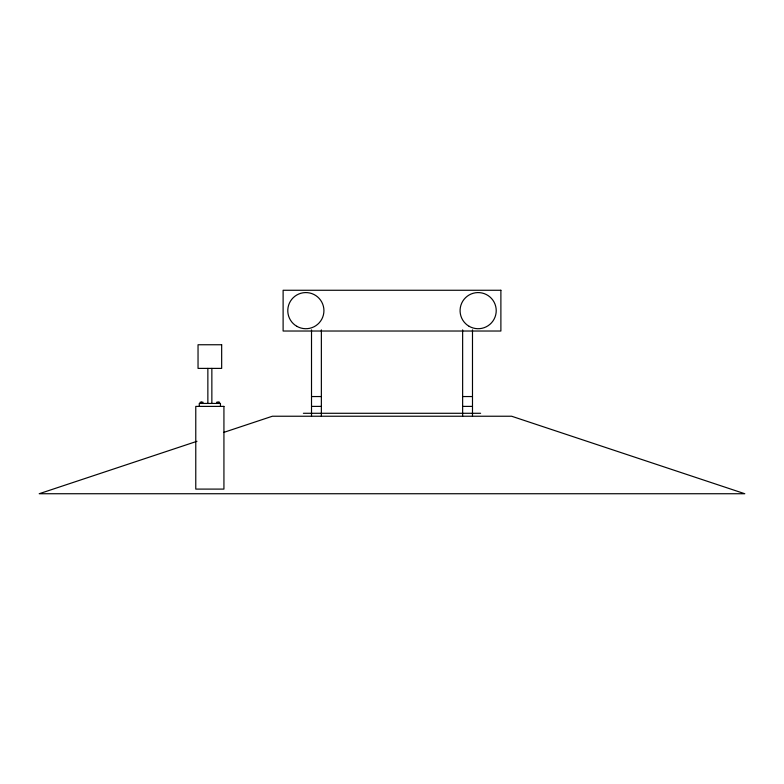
<?xml version="1.0" encoding="UTF-8"?>
<svg xmlns="http://www.w3.org/2000/svg" width="784" height="784" viewBox="0 0 784 784"><rect width="100%" height="100%" fill="white"/><g stroke="black" fill="none" stroke-linecap="round" stroke-linejoin="round"><path stroke-width="1.18" d="M196.97 441.304L39.2 493.734L744.8 493.734L511.629 416.235L272.371 416.235L223.656 432.435M311.513 396.547L321.362 396.547M462.638 396.547L472.487 396.547M311.513 406.396L321.362 406.396M462.638 406.396L472.487 406.396M303.388 413.286L480.612 413.286M472.487 329.897L472.487 416.235M462.638 329.897L462.638 416.235M321.362 329.897L321.362 416.235M311.513 329.897L311.513 416.235M220.441 406.396L220.441 403.437L199.273 403.437L199.273 406.396M219.5 403.437L219.5 402.163L216.776 402.163L216.776 403.437M218.138 402.163L218.138 403.437M211.856 368.392L211.856 403.437M207.858 368.392L207.858 403.437M202.929 403.437L202.929 402.163L200.204 402.163L200.204 403.437M201.566 402.163L201.566 403.437M500.888 290.266L283.112 290.266L283.112 331.024L500.888 331.024L500.888 290.266M221.666 344.754L198.038 344.754L198.038 368.392L221.666 368.392L221.666 344.754M223.93 406.396L195.775 406.396L195.775 489.098L223.93 489.098L223.93 406.396M469.116 326.301A18.081 18.081 0 0 0 496.223 310.64A18.081 18.081 0 0 0 469.116 294.99A18.081 18.081 0 0 0 469.116 326.301M296.813 326.301A18.081 18.081 0 0 0 323.929 310.64A18.081 18.081 0 0 0 296.813 294.99A18.081 18.081 0 0 0 296.813 326.301"/></g></svg>
